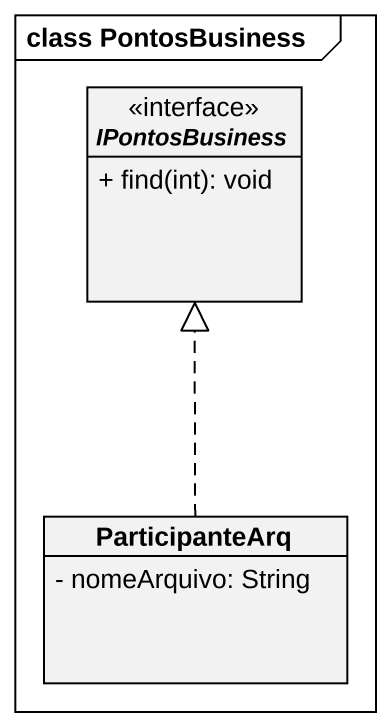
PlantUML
@startuml
mainframe class PontosBusiness
hide circle
hide empty members
skinparam classAttributeIconSize 0
interface IPontosBusiness <<interface>> {
  + find(int): void
}
class ParticipanteArq {
  - nomeArquivo: String
}
ParticipanteArq .up.|> IPontosBusiness
@enduml
